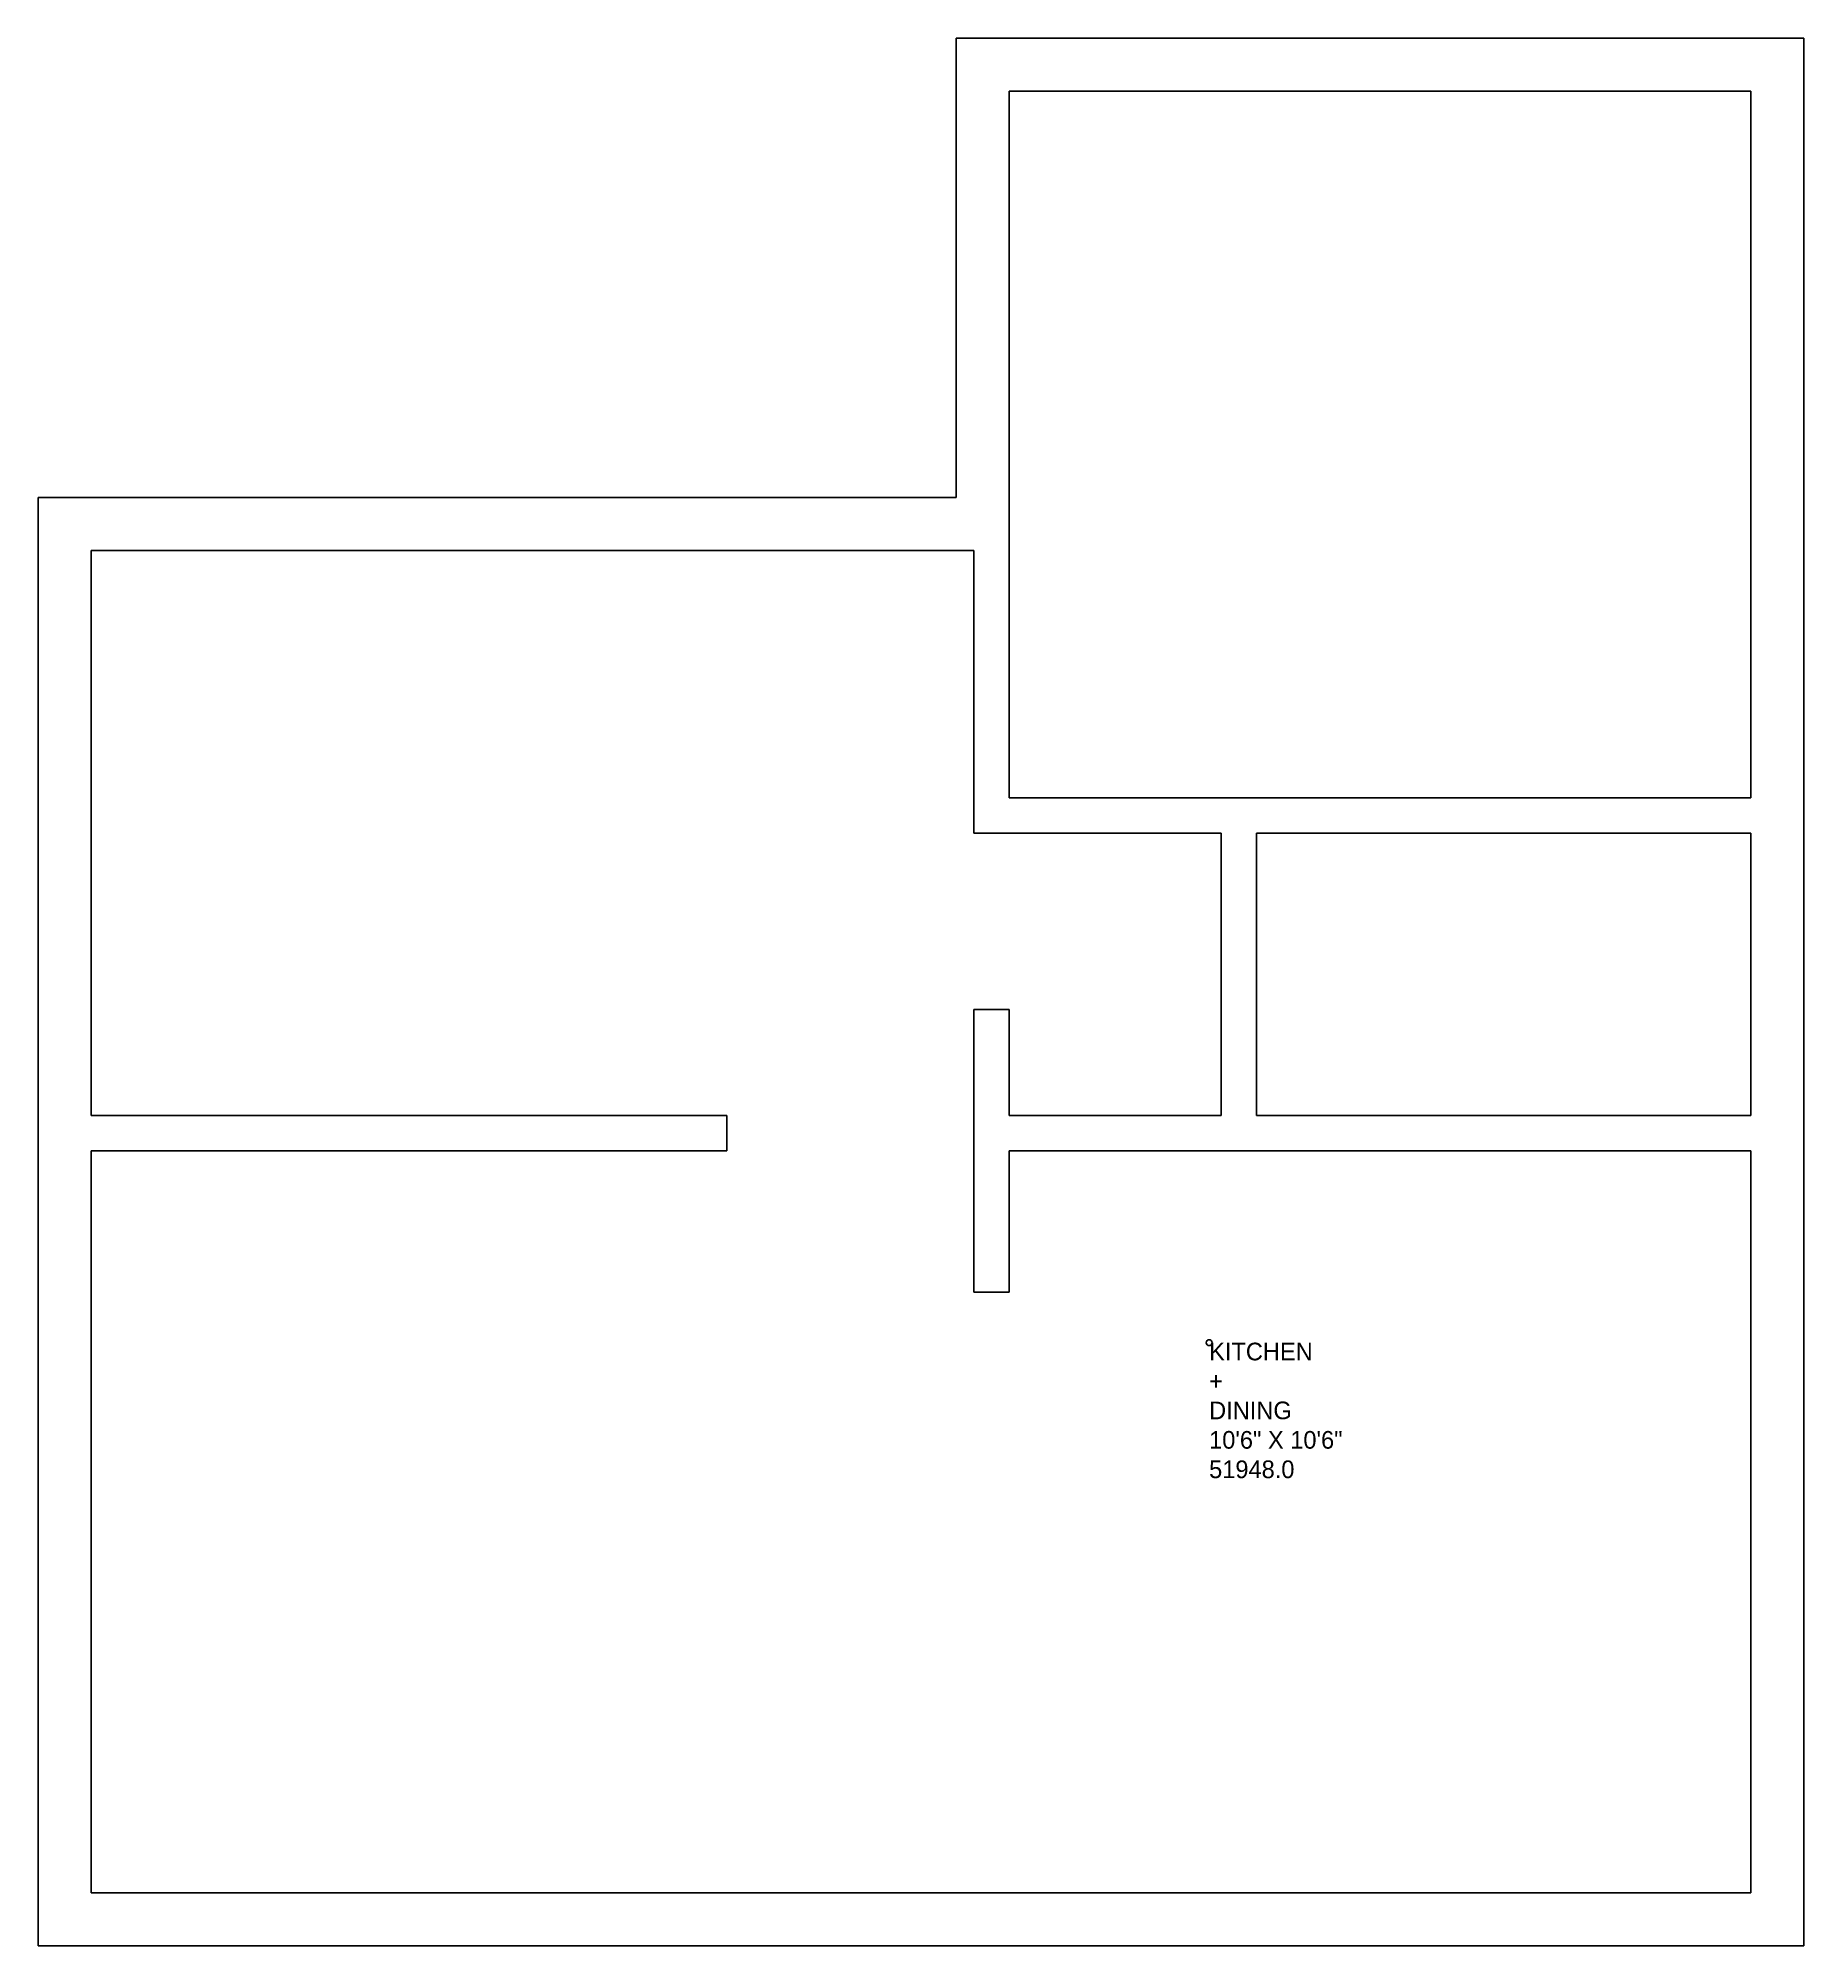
# Model space of a CAD drawing. Header units: metres. Extents: x 335 to 635, y 402 to 726.
import ezdxf

# ---------------------------------------------------------------- set-up
doc = ezdxf.new("R2010")
doc.units = ezdxf.units.M

msp = doc.modelspace()

# ---------------------------------------------------------------- linework, layer by layer
at = {"layer": 'GRAPH-COMPONENT', "color": 2}
for p, q in [((344, 543), (344, 639)), ((494, 639), (344, 639)), ((494, 591), (494, 639)), ((494, 591), (500, 591)), ((536, 591), (500, 591)), ((536, 561), (536, 591)), ((494, 537), (494, 561)), ((494, 561), (500, 561)), ((500, 543), (500, 561)), ((536, 543), (536, 561)), ((452, 543), (344, 543)), ((452, 537), (452, 543)), ((536, 543), (500, 543)), ((452, 537), (344, 537)), ((344, 537), (344, 517)), ((494, 513), (494, 537)), ((626, 537), (500, 537)), ((500, 513), (500, 537)), ((626, 537), (626, 517)), ((344, 433), (344, 517)), ((626, 433), (626, 517)), ((494, 513), (500, 513)), ((344, 433), (344, 411)), ((626, 433), (626, 411)), ((351, 411), (344, 411)), ((435, 411), (351, 411)), ((435, 411), (446, 411)), ((446, 411), (494, 411)), ((519, 411), (494, 411)), ((519, 411), (567, 411)), ((567, 411), (626, 411))]:
    msp.add_line(p, q, dxfattribs=at)
at = {"layer": 'graph_lines'}
for p, q in [((491, 726), (491, 648)), ((491, 726), (530, 726)), ((614, 726), (530, 726)), ((614, 726), (635, 726)), ((635, 726), (635, 671)), ((500, 717), (530, 717)), ((500, 717), (500, 597)), ((614, 717), (530, 717)), ((626, 717), (614, 717)), ((626, 671), (626, 717)), ((626, 623), (626, 671)), ((635, 623), (635, 671)), ((491, 648), (335, 648)), ((335, 517), (335, 648)), ((494, 639), (344, 639)), ((344, 639), (344, 543)), ((494, 639), (494, 591)), ((626, 623), (626, 597)), ((635, 579), (635, 623)), ((536, 597), (500, 597)), ((626, 597), (536, 597)), ((494, 591), (500, 591)), ((500, 591), (536, 591)), ((536, 561), (536, 591)), ((542, 561), (542, 591)), ((626, 591), (542, 591)), ((626, 591), (626, 579)), ((626, 555), (626, 579)), ((635, 555), (635, 579)), ((494, 537), (494, 561)), ((494, 561), (500, 561)), ((500, 561), (500, 543)), ((536, 543), (536, 561)), ((542, 561), (542, 543)), ((626, 543), (626, 555)), ((635, 555), (635, 517)), ((344, 543), (452, 543)), ((452, 543), (452, 537)), ((500, 543), (536, 543)), ((626, 543), (542, 543)), ((344, 537), (344, 517)), ((344, 537), (452, 537)), ((494, 513), (494, 537)), ((626, 537), (500, 537)), ((500, 537), (500, 513)), ((626, 517), (626, 537)), ((335, 433), (335, 517)), ((344, 433), (344, 517)), ((626, 433), (626, 517)), ((635, 433), (635, 517)), ((500, 513), (494, 513)), ((335, 433), (335, 402)), ((344, 433), (344, 411)), ((626, 433), (626, 411)), ((635, 433), (635, 402)), ((351, 411), (344, 411)), ((351, 411), (435, 411)), ((435, 411), (446, 411)), ((494, 411), (446, 411)), ((519, 411), (494, 411)), ((519, 411), (567, 411)), ((567, 411), (626, 411)), ((351, 402), (335, 402)), ((351, 402), (435, 402)), ((446, 402), (435, 402)), ((494, 402), (446, 402)), ((519, 402), (494, 402)), ((519, 402), (567, 402)), ((567, 402), (635, 402))]:
    msp.add_line(p, q, dxfattribs=at)
at = {"layer": 'PP ROOM-AREA', "color": 4}
msp.add_circle((533.95, 504.44), 0.5, dxfattribs=at)

# ---------------------------------------------------------------- texts
at = {"layer": 'PP ROOM-AREA', "insert": (533.95, 504.44), "char_height": 3, "attachment_point": 1}
msp.add_mtext('KITCHEN \\P+\\PDINING\\P10\'6" X 10\'6"\\P51948.0', dxfattribs=at)

doc.saveas('drawing.dxf')
